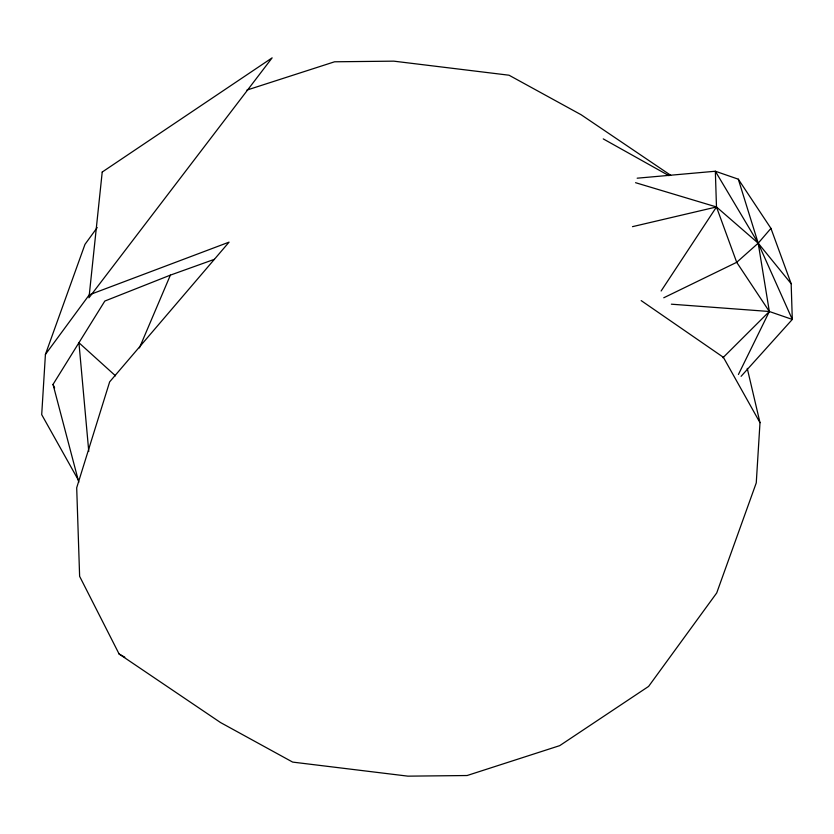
<?xml version="1.0" encoding="UTF-8"?>
<svg xmlns="http://www.w3.org/2000/svg" width="834" height="834" viewBox="0 0 834 834"><rect width="100%" height="100%" fill="white"/><g stroke="black" fill="none" stroke-linecap="round" stroke-linejoin="round"><path stroke-width="1.25" d="M97.224 227.546L84.985 244.352L45.422 354.429L41.7 414.634L78.313 480.009M747.254 368.367L759.993 422.682L756.261 482.886L716.708 592.964L648.602 686.413L559.708 745.648L467.103 775.526L407.93 776.152L292.661 762.099L220.51 722.536L119.116 654.012L79.626 576.336L76.697 487.775L109.65 381.868L229.069 242.141L90.458 294.402M139.434 347.914L170.386 275.126L214.411 259.322M738.424 374.497L769.344 311.499L758.2 243.184L738.309 179.185L715.343 171.241L637.166 178.195M78.782 482.24L53.032 384.411L104.823 301.053L170.386 275.126M661.133 290.993L716.479 206.968L715.343 171.241L758.2 243.184L792.3 319.432L741.092 376.322M45.422 354.429L89.248 294.861M738.309 179.185L770.939 228.37L758.2 243.184L736.703 262.314L663.749 297.78M722.922 357.765L769.344 311.499L792.3 319.432L791.164 283.706L770.939 228.37M246.927 90.072L334.59 61.789L393.763 61.153L509.032 75.216L581.183 114.779L670.703 175.286M632.485 226.66L716.479 206.968L758.2 243.184L791.164 283.706M671.37 304.191L769.344 311.499L736.703 262.314L716.479 206.968L635.56 182.698M603.253 138.892L668.972 175.693M119.116 654.012L124.787 657.182M641.179 300.605L723.38 357.306L759.993 422.682M115.54 375.853L78.928 342.732L88.769 451.423M53.032 384.411L54.627 387.966M102.217 172.044L88.977 297.79L272.134 57.848L102.217 172.044"/></g></svg>
